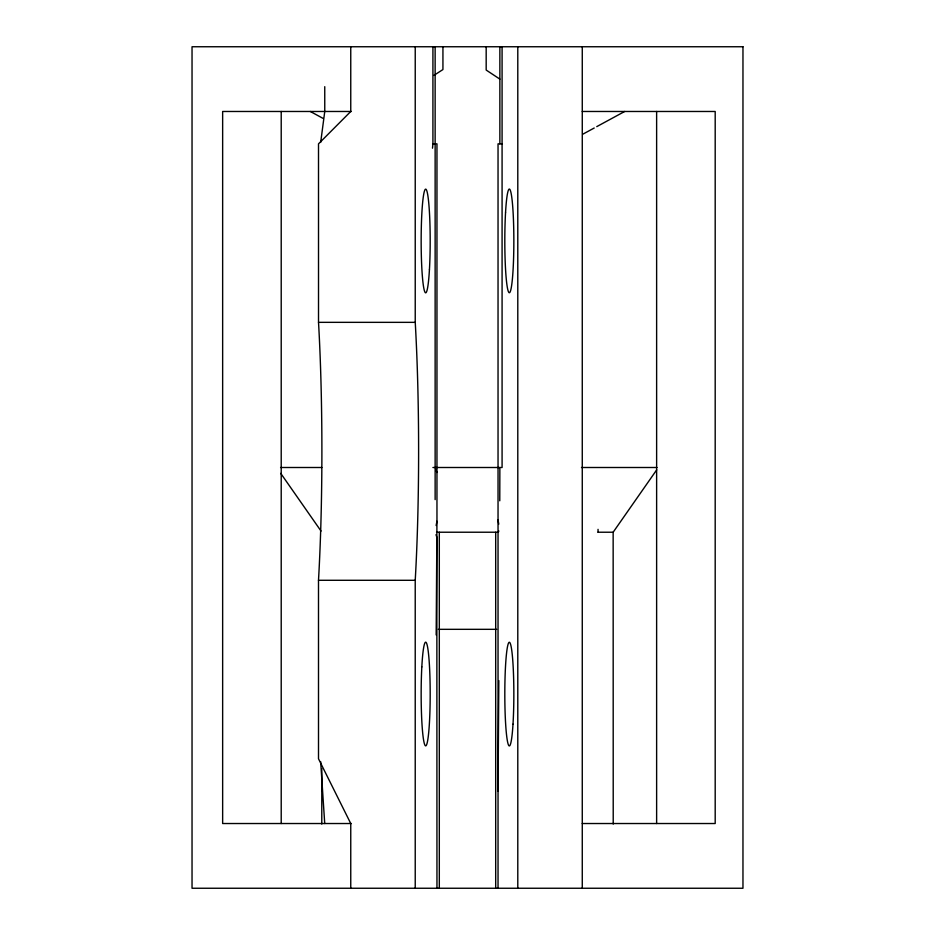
<?xml version="1.0" encoding="UTF-8"?>
<svg xmlns="http://www.w3.org/2000/svg" width="935" height="935" viewBox="0 0 935 935"><rect width="100%" height="100%" fill="white"/><g stroke="black" fill="none" stroke-linecap="round" stroke-linejoin="round"><path stroke-width="1.4" d="M321.78 824.051L321.792 768.605M499.769 500.809L499.863 467.5L502.083 467.5L502.083 46.75M436.177 634.958L436.961 519.521L436.961 143.85L432.917 143.85L432.496 148.197M498.039 791.15L498.822 680.598M320.67 142.436L324.761 111.475L324.749 86.674M436.131 525.505L436.949 521.239M498.039 532.225L498.869 530.998M613.22 824.051L613.15 532.225L656.709 469.849M433.828 75.431L442.933 69.552L442.933 46.75M582.785 134.208L594.216 128.013M596.752 126.634L624.685 111.475M351.326 111.475L222.647 111.475L222.647 823.525L351.326 823.525M582.271 111.475L715.193 111.475L715.193 823.525L582.271 823.525M502.083 143.85L498.039 143.85L498.039 888.25M350.754 46.75L350.754 111.475L318.508 143.85L318.519 322.341L415.233 322.353A233.551 20.336 -90 0 1 415.222 580.296L415.233 888.25M280.57 467.5L321.839 467.5M432.917 467.5L435.137 467.5M435.535 467.5L499.465 467.5M581.476 467.5L657.013 467.5M436.528 532.225L498.472 532.225M598.038 532.225L613.15 532.225M318.519 322.341A233.551 20.336 -90 0 1 318.496 580.284L415.222 580.296M438.351 629.325L496.649 629.325M310.315 111.475L323.019 118.371M499.863 79.113L486.177 70.055L486.177 46.75M280.757 473.379L321.032 531.057M436.049 470.001L436.961 472.514M435.99 534.691L436.832 537.158L436.961 888.25M498.039 519.942L498.752 524.149M320.67 761.663L324.725 823.513M656.627 111.475L656.627 823.525M598.049 529.35L598.049 532.225M582.271 46.75L582.271 888.25M517.791 46.75L517.791 888.25M499.863 46.75L499.863 143.85M495.69 532.225L495.69 888.25M439.31 532.225L439.31 888.25M435.137 46.75L435.137 499.617M432.917 46.75L432.917 143.85M415.233 46.75L415.233 322.353M350.754 888.25L350.754 823.525L318.508 758.788L318.496 580.284M281.213 111.475L281.213 823.525M742.963 46.75L192.037 46.75L192.037 888.25L742.963 888.25L742.963 46.75M421.825 666.912A51.787 4.511 90 0 0 425.542 745.826A51.787 4.511 90 0 0 429.644 669.437A51.787 4.511 90 0 0 421.825 666.912M429.434 269.596A51.787 4.511 -90 0 0 425.951 189.256A51.787 4.511 -90 0 0 421.627 263.962A51.787 4.511 -90 0 0 429.434 269.596M512.999 724.193A51.787 4.511 -90 0 0 509.762 642.52A51.787 4.511 -90 0 0 505.216 715.462A51.787 4.511 -90 0 0 512.999 724.193M505.566 212.28A51.787 4.511 90 0 0 509.049 292.62A51.787 4.511 90 0 0 513.373 217.913A51.787 4.511 90 0 0 505.566 212.28"/></g></svg>
